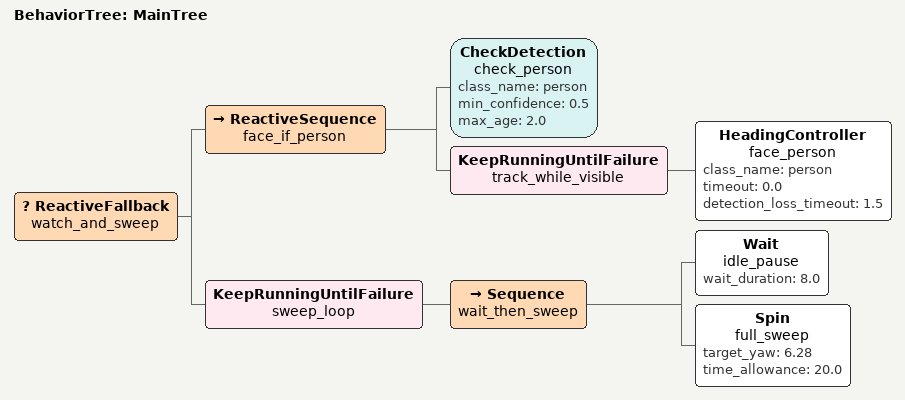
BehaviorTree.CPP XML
<?xml version="1.0"?>
<root BTCPP_format="4">
  <BehaviorTree ID="MainTree">
    <!-- Outer ReactiveFallback: face person if visible, else sweep periodically -->
    <ReactiveFallback name="watch_and_sweep">

      <!-- Branch 1: Person visible → continuously face them until out of frame -->
      <ReactiveSequence name="face_if_person">
        <CheckDetection name="check_person" class_name="person" min_confidence="0.5" max_age="2.0"/>
        <KeepRunningUntilFailure name="track_while_visible">
          <HeadingController name="face_person" class_name="person" timeout="0.0" detection_loss_timeout="1.5"/>
        </KeepRunningUntilFailure>
      </ReactiveSequence>

      <!-- Branch 2: No person → wait then do a 360° sweep, repeat indefinitely -->
      <KeepRunningUntilFailure name="sweep_loop">
        <Sequence name="wait_then_sweep">
          <Wait name="idle_pause" wait_duration="8.0"/>
          <Spin name="full_sweep" target_yaw="6.28" time_allowance="20.0"/>
        </Sequence>
      </KeepRunningUntilFailure>

    </ReactiveFallback>
  </BehaviorTree>

</root>
